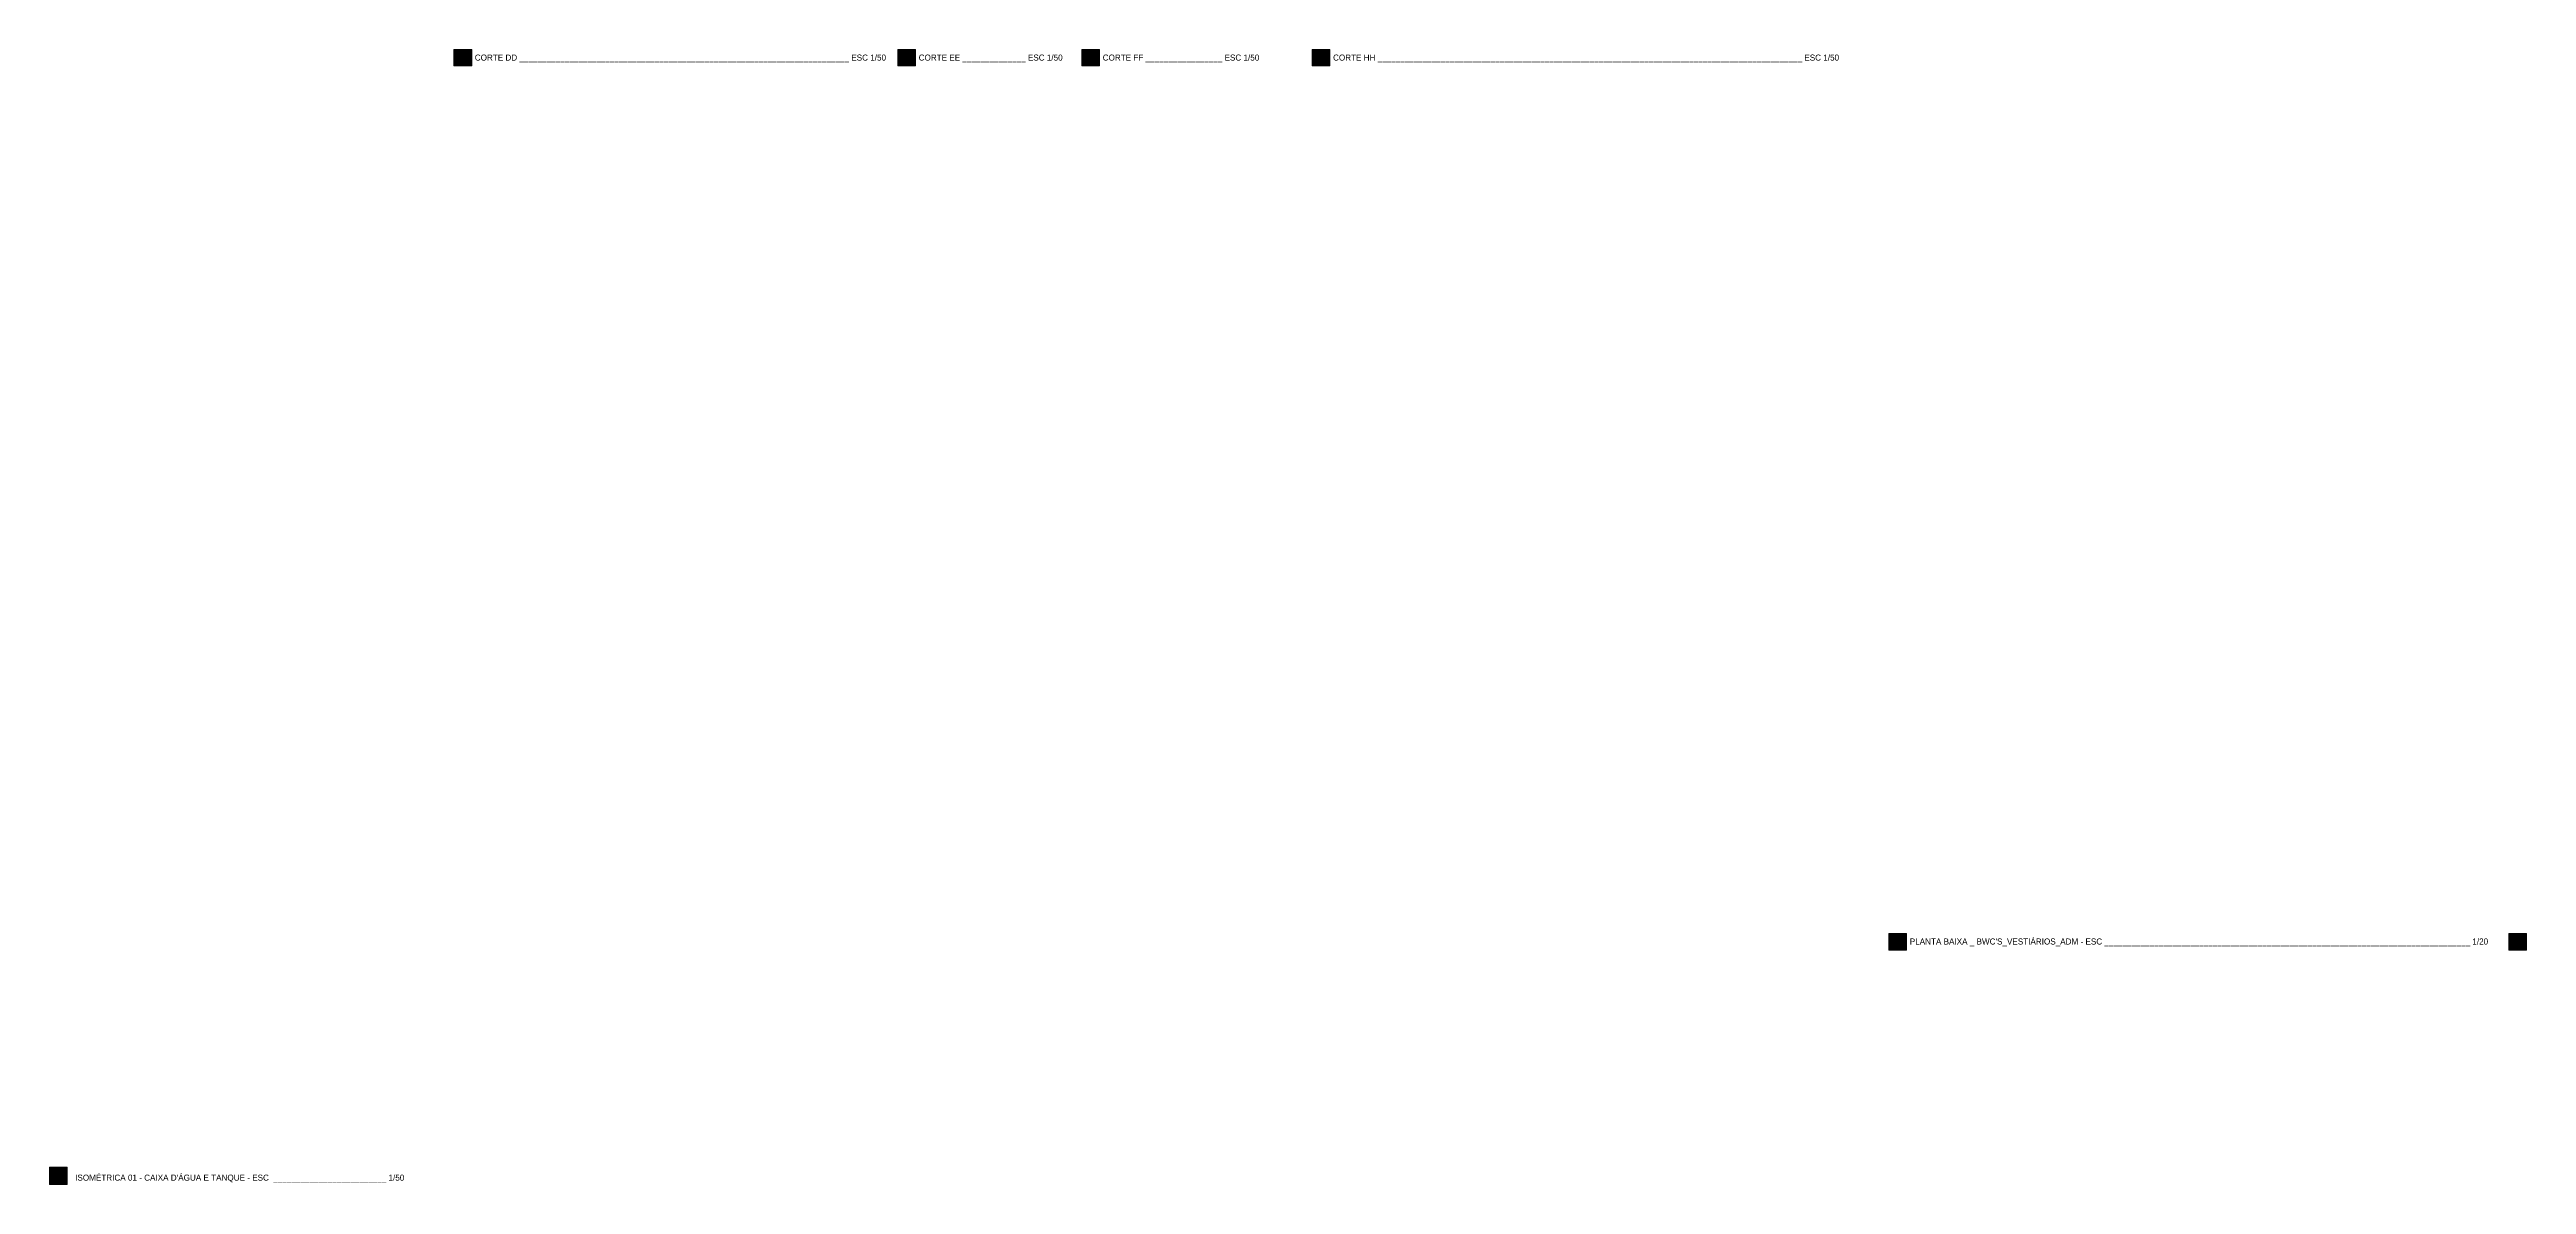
# Model space of a CAD drawing. Header units: metres. Extents: x 147 to 427, y -16 to 162.
# Drawn here: x 414.344 to 415.772, y 2.528 to 3.183 of the extents above; entities that cross this region are included whole.
import ezdxf

# ---------------------------------------------------------------- set-up
doc = ezdxf.new("R2010")
doc.units = ezdxf.units.M
for name, color, linetype, lineweight in [('A-DETL', 7, 'Continuous', 5), ('A-DETL-GENF', 7, 'Continuous', 5), ('G-ANNO-TEXT', 7, 'Continuous', 5)]:
    doc.layers.add(name, color=color, linetype=linetype, lineweight=lineweight)
doc.styles.add('Century Gothic_4', font='GOTHIC.TTF', dxfattribs={"height": 0.0035})

msp = doc.modelspace()

# ---------------------------------------------------------------- hatches: boundary and pattern name
at = {"layer": 'A-DETL-GENF', "true_color": 0xc0c0c0}
for points in [[(414.5875, 3.1733), (414.5875, 3.1828), (414.5772, 3.1828), (414.5772, 3.1733)], [(414.8434, 3.1733), (414.8434, 3.1828), (414.8331, 3.1828), (414.8331, 3.1733)], [(414.9495, 3.1733), (414.9495, 3.1828), (414.9393, 3.1828), (414.9393, 3.1733)], [(415.0823, 3.1733), (415.0823, 3.1828), (415.0721, 3.1828), (415.0721, 3.1733)]]:
    msp.add_hatch(color=9, dxfattribs=at).paths.add_polyline_path(points)
at = {"layer": 'A-DETL-GENF', "true_color": 0x00ffff}
msp.add_hatch(color=4, dxfattribs=at).paths.add_polyline_path([(415.4148, 2.6634), (415.4148, 2.6729), (415.4045, 2.6729), (415.4045, 2.6634)])
at = {"layer": 'A-DETL-GENF'}
msp.add_hatch(color=256, dxfattribs=at).paths.add_polyline_path([(415.7721, 2.6634), (415.7721, 2.6729), (415.7619, 2.6729), (415.7619, 2.6634)])
at = {"layer": 'A-DETL-GENF', "true_color": 0x626262}
msp.add_hatch(color=251, dxfattribs=at).paths.add_polyline_path([(414.3542, 2.5282), (414.3542, 2.5382), (414.3441, 2.5382), (414.3441, 2.5282)])

# ---------------------------------------------------------------- linework, layer by layer
at = {"layer": 'A-DETL'}
for p, q in [((414.5875, 3.1828), (414.5772, 3.1828)), ((414.5772, 3.1828), (414.5772, 3.1733)), ((414.5772, 3.1733), (414.5875, 3.1733)), ((414.5875, 3.1733), (414.5875, 3.1828)), ((414.8434, 3.1828), (414.8331, 3.1828)), ((414.8331, 3.1828), (414.8331, 3.1733)), ((414.8331, 3.1733), (414.8434, 3.1733)), ((414.8434, 3.1733), (414.8434, 3.1828)), ((414.9495, 3.1828), (414.9393, 3.1828)), ((414.9393, 3.1828), (414.9393, 3.1733)), ((414.9393, 3.1733), (414.9495, 3.1733)), ((414.9495, 3.1733), (414.9495, 3.1828)), ((415.0823, 3.1828), (415.0721, 3.1828)), ((415.0721, 3.1828), (415.0721, 3.1733)), ((415.0721, 3.1733), (415.0823, 3.1733)), ((415.0823, 3.1733), (415.0823, 3.1828)), ((415.4148, 2.6729), (415.4045, 2.6729)), ((415.4045, 2.6729), (415.4045, 2.6634)), ((415.4148, 2.6634), (415.4148, 2.6729)), ((415.7721, 2.6729), (415.7619, 2.6729)), ((415.7619, 2.6729), (415.7619, 2.6634)), ((415.7721, 2.6634), (415.7721, 2.6729)), ((415.4045, 2.6634), (415.4148, 2.6634)), ((415.7619, 2.6634), (415.7721, 2.6634)), ((414.3542, 2.5382), (414.3441, 2.5382)), ((414.3441, 2.5382), (414.3441, 2.5282)), ((414.3441, 2.5282), (414.3542, 2.5282)), ((414.3542, 2.5282), (414.3542, 2.5382))]:
    msp.add_line(p, q, dxfattribs=at)

# ---------------------------------------------------------------- texts
at = {"layer": 'G-ANNO-TEXT', "char_height": 0.0035, "attachment_point": 1, "style": 'Century Gothic_4'}
for s, insert, width in [('CORTE DD _________________________________________________________________________ ESC 1/50', (414.5893, 3.1799), 0.281392), ('CORTE EE ______________ ESC 1/50', (414.8452, 3.1799), 0.099089), ('CORTE FF _________________ ESC 1/50', (414.9513, 3.1799), 0.107586), ('CORTE HH ______________________________________________________________________________________________ ESC 1/50', (415.0841, 3.1799), 0.344565), ("PLANTA BAIXA _ BWC'S_VESTIÁRIOS_ADM - ESC _________________________________________________________________________________ 1/20", (415.4166, 2.6701), 0.395633), ("ISOMÉTRICA 01 - CAIXA D'ÁGUA E TANQUE - ESC  _________________________ 1/50", (414.3589, 2.5339), 0.232169)]:
    msp.add_mtext(s, dxfattribs=dict(at, insert=insert, width=width))

doc.saveas('drawing.dxf')
